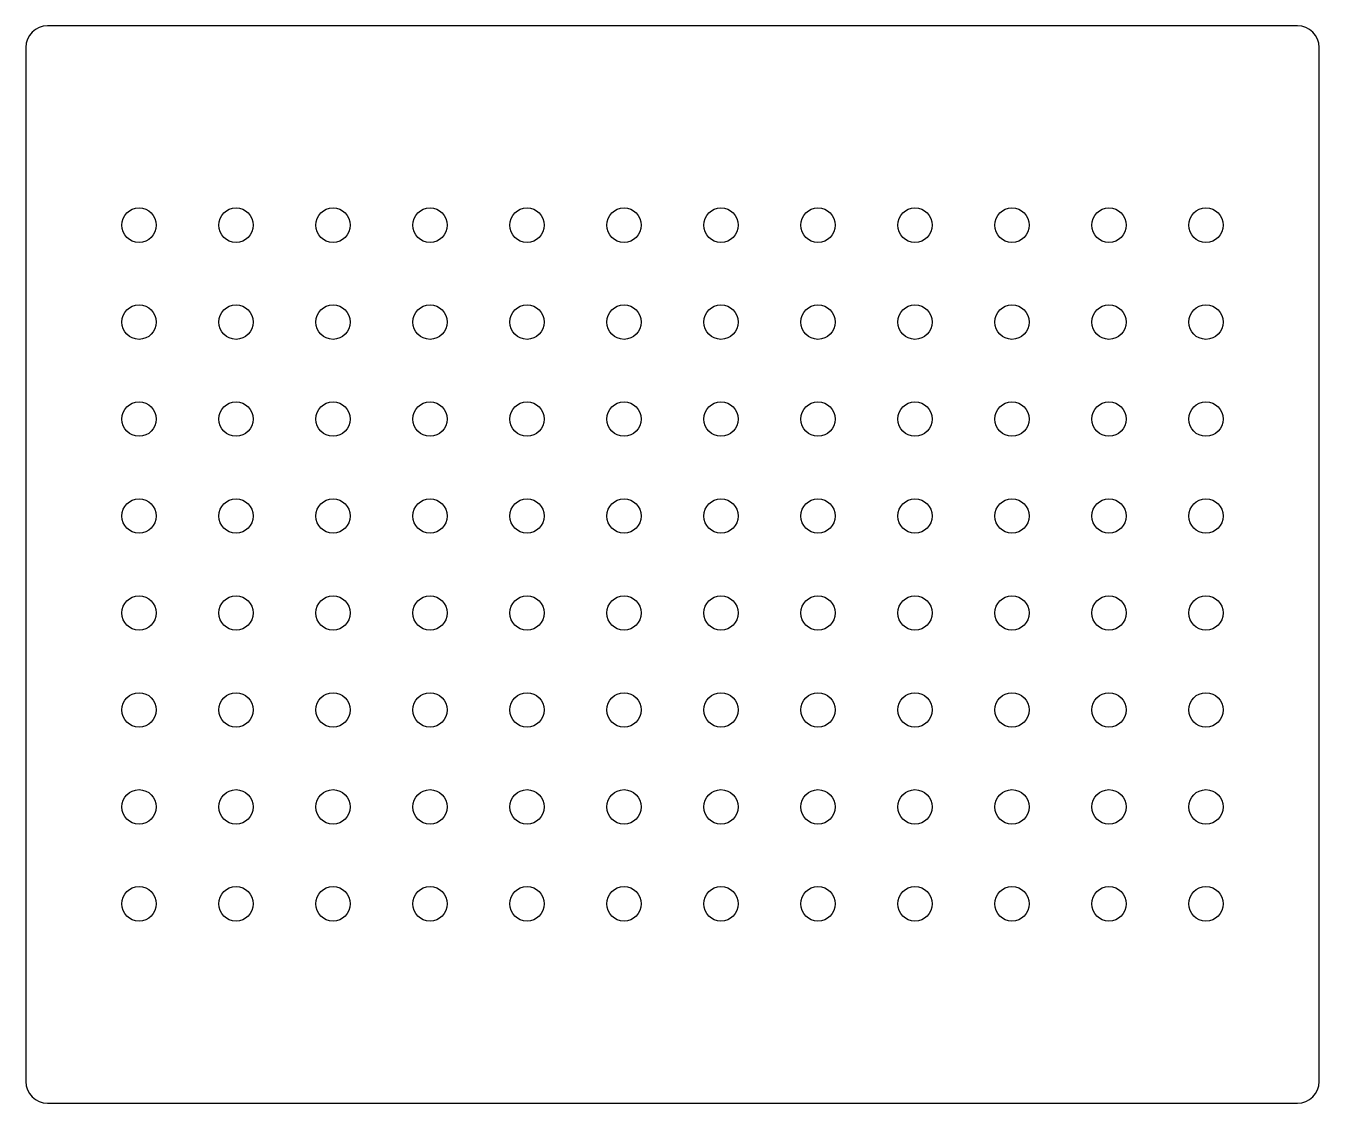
# Model space of a CAD drawing. Extents: x -60 to 60, y -50 to 50.
import ezdxf

# ---------------------------------------------------------------- set-up
doc = ezdxf.new("R2010")
doc.units = 0

msp = doc.modelspace()

# ---------------------------------------------------------------- linework, layer by layer
for p, q in [((58, 50), (-58, 50)), ((-60, 48), (-60, -48)), ((60, -48), (60, 48)), ((-58, -50), (58, -50))]:
    msp.add_line(p, q)
for centre in [(-49.5, 31.5), (-40.5, 31.5), (-31.5, 31.5), (-22.5, 31.5), (-13.5, 31.5), (-4.5, 31.5), (4.5, 31.5), (13.5, 31.5), (22.5, 31.5), (31.5, 31.5), (40.5, 31.5), (49.5, 31.5), (-49.5, 22.5), (-40.5, 22.5), (-31.5, 22.5), (-22.5, 22.5), (-13.5, 22.5), (-4.5, 22.5), (4.5, 22.5), (13.5, 22.5), (22.5, 22.5), (31.5, 22.5), (40.5, 22.5), (49.5, 22.5), (-49.5, 13.5), (-40.5, 13.5), (-31.5, 13.5), (-22.5, 13.5), (-13.5, 13.5), (-4.5, 13.5), (4.5, 13.5), (13.5, 13.5), (22.5, 13.5), (31.5, 13.5), (40.5, 13.5), (49.5, 13.5), (-49.5, 4.5), (-40.5, 4.5), (-31.5, 4.5), (-22.5, 4.5), (-13.5, 4.5), (-4.5, 4.5), (4.5, 4.5), (13.5, 4.5), (22.5, 4.5), (31.5, 4.5), (40.5, 4.5), (49.5, 4.5), (-49.5, -4.5), (-40.5, -4.5), (-31.5, -4.5), (-22.5, -4.5), (-13.5, -4.5), (-4.5, -4.5), (4.5, -4.5), (13.5, -4.5), (22.5, -4.5), (31.5, -4.5), (40.5, -4.5), (49.5, -4.5), (-49.5, -13.5), (-40.5, -13.5), (-31.5, -13.5), (-22.5, -13.5), (-13.5, -13.5), (-4.5, -13.5), (4.5, -13.5), (13.5, -13.5), (22.5, -13.5), (31.5, -13.5), (40.5, -13.5), (49.5, -13.5), (-49.5, -22.5), (-40.5, -22.5), (-31.5, -22.5), (-22.5, -22.5), (-13.5, -22.5), (-4.5, -22.5), (4.5, -22.5), (13.5, -22.5), (22.5, -22.5), (31.5, -22.5), (40.5, -22.5), (49.5, -22.5), (-49.5, -31.5), (-40.5, -31.5), (-31.5, -31.5), (-22.5, -31.5), (-13.5, -31.5), (-4.5, -31.5), (4.5, -31.5), (13.5, -31.5), (22.5, -31.5), (31.5, -31.5), (40.5, -31.5), (49.5, -31.5)]:
    msp.add_circle(centre, 1.6)
for centre, start, end in [((-58, 48), 90, 180), ((58, 48), 0, 90), ((-58, -48), 180, 270), ((58, -48), 270, 360)]:
    msp.add_arc(centre, 2, start, end)

doc.saveas('drawing.dxf')
